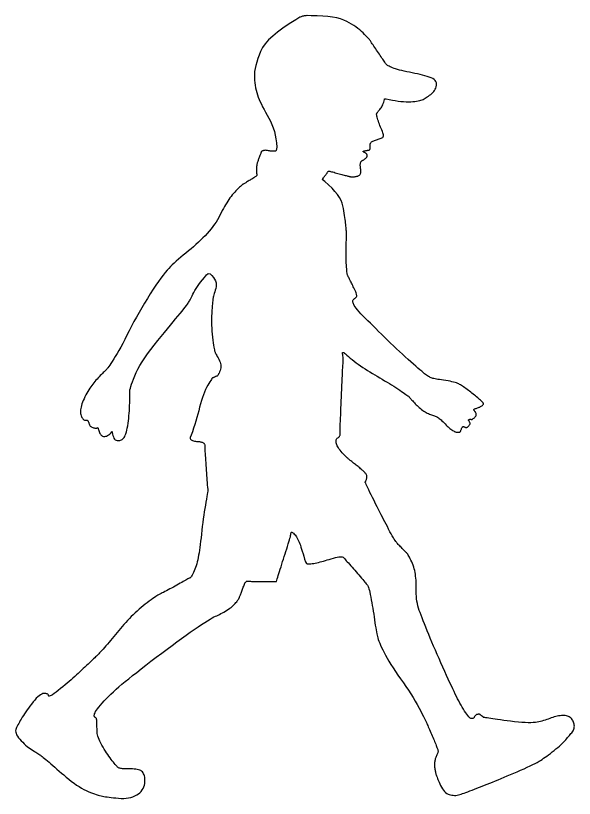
# Model space of a CAD drawing. Extents: x -1665 to 1502, y -682 to 637.
# Drawn here: x -889 to 40, y -682 to 619 of the extents above; entities that cross this region are included whole.
import ezdxf

# ---------------------------------------------------------------- set-up
doc = ezdxf.new("R2010")
doc.units = 0
doc.header["$LTSCALE"] = 20
doc.layers.add('_____1', color=7, linetype='CONTINUOUS')

msp = doc.modelspace()

# ---------------------------------------------------------------- linework, layer by layer
at = {"layer": '_____1', "color": 0, "linetype": 'CONTINUOUS', "flags": 128}
msp.add_lwpolyline([(-404.4, 618.9), (-405.1, 618.9), (-406.5, 618.8), (-407.8, 618.6), (-409.2, 618.4), (-410.5, 618.1), (-411.9, 617.8), (-413.2, 617.4), (-414.5, 616.9), (-415.8, 616.4), (-415.8, 616.4), (-416.4, 616.2), (-423, 612), (-434.4, 605.1), (-444.7, 598.3), (-453.7, 591.6), (-461.7, 585), (-468.4, 578.5), (-474, 572.1), (-478.5, 565.7), (-481.8, 559.5), (-484.3, 553.3), (-486.5, 547.4), (-488.3, 541.7), (-489.8, 536.3), (-490.9, 531), (-491.7, 525.9), (-492, 521), (-492.1, 516.4), (-491.8, 511.9), (-491.4, 507.5), (-490.9, 503.2), (-490.2, 499), (-489.3, 495), (-488.2, 491), (-487, 487.2), (-485.7, 483.4), (-484.1, 479.7), (-482.4, 475.7), (-480.5, 471.6), (-478.4, 467.3), (-476.1, 462.9), (-473.6, 458.3), (-471, 453.5), (-468.1, 448.6), (-465.3, 443.4), (-462.9, 438), (-460.7, 432.4), (-458.9, 426.5), (-457.4, 420.4), (-456.3, 414), (-455.4, 407.3), (-454.9, 400.5), (-454.9, 400.5), (-455.9, 394.6), (-456.4, 393.8), (-457.9, 393.6), (-459.4, 393.6), (-461, 393.5), (-462.5, 393.6), (-464, 393.7), (-465.6, 393.9), (-467.1, 394.1), (-468.6, 394.4), (-470.1, 394.7), (-471.5, 394.9), (-472.8, 395), (-474, 395.1), (-475.1, 395), (-476.1, 394.9), (-477, 394.7), (-477.7, 394.4), (-478.4, 394.1), (-479.1, 393.8), (-479.6, 393.5), (-480, 393.2), (-480.4, 392.9), (-480.6, 392.7), (-480.8, 392.4), (-480.9, 392.2), (-481, 391.9), (-481.1, 391.4), (-481.4, 390.7), (-481.6, 389.9), (-482, 388.9), (-482.4, 387.8), (-482.9, 386.4), (-483.5, 384.9), (-484.1, 383.4), (-484.7, 381.9), (-485.2, 380.5), (-485.7, 379.2), (-486.1, 377.9), (-486.5, 376.7), (-486.9, 375.6), (-487.3, 374.5), (-487.6, 373.4), (-487.9, 372.3), (-488.1, 371), (-488.3, 369.7), (-488.5, 368.2), (-488.6, 366.7), (-488.6, 365.1), (-488.7, 363.4), (-488.7, 361.7), (-488.6, 360.2), (-488.6, 358.8), (-488.5, 357.6), (-488.4, 356.6), (-488.2, 355.8), (-488.1, 355.1), (-487.9, 354.6), (-487.8, 354.2), (-487.9, 353.7), (-488.3, 353.1), (-488.8, 352.5), (-489.6, 351.8), (-490.6, 351), (-491.9, 350.2), (-493.3, 349.3), (-494.9, 348.3), (-496.4, 347.4), (-497.9, 346.5), (-499.4, 345.6), (-500.9, 344.7), (-502.3, 343.8), (-503.7, 343), (-505.1, 342.1), (-506.5, 341.3), (-507.6, 340.6), (-508.6, 340), (-509.5, 339.5), (-510.2, 339.1), (-510.8, 338.8), (-511.2, 338.6), (-511.5, 338.5), (-511.8, 338.3), (-512.3, 337.9), (-513.1, 337.2), (-514.2, 336.3), (-515.4, 335.1), (-517, 333.7), (-518.7, 332), (-520.7, 330), (-522.8, 327.8), (-524.9, 325.6), (-526.9, 323.3), (-528.9, 320.9), (-530.8, 318.4), (-532.7, 315.9), (-534.6, 313.2), (-536.4, 310.4), (-538.2, 307.6), (-540, 304.6), (-541.8, 301.5), (-543.7, 298.2), (-545.6, 294.8), (-547.5, 291.2), (-549.5, 287.5), (-551.5, 283.7), (-553.6, 279.8), (-555.9, 275.9), (-558.4, 272.1), (-561.1, 268.3), (-564, 264.5), (-567.2, 260.7), (-570.5, 256.9), (-574, 253.2), (-577.7, 249.5), (-581.5, 245.8), (-585.3, 242.2), (-589.3, 238.5), (-593.4, 234.9), (-597.5, 231.3), (-601.8, 227.8), (-606.1, 224.3), (-610.4, 220.8), (-614.5, 217.4), (-618.3, 214.1), (-622, 210.9), (-625.4, 207.8), (-628.6, 204.7), (-631.6, 201.8), (-634.4, 198.9), (-637.2, 195.8), (-640.4, 192.1), (-643.8, 187.7), (-647.5, 182.7), (-651.5, 177.1), (-655.8, 170.9), (-660.3, 164.1), (-665.2, 156.6), (-670.1, 148.9), (-674.9, 141.1), (-679.5, 133.4), (-684, 125.7), (-688.3, 118), (-692.5, 110.4), (-696.5, 102.8), (-700.4, 95.1), (-704.1, 87.8), (-707.6, 80.8), (-711, 74.3), (-714.3, 68.2), (-717.5, 62.6), (-720.5, 57.4), (-723.4, 52.6), (-726.1, 48.3), (-728.6, 44.4), (-730.9, 41), (-732.8, 38.1), (-734.4, 35.7), (-735.8, 33.7), (-736.9, 32.3), (-737.6, 31.3), (-738.1, 30.8), (-738.5, 30.4), (-739.1, 29.8), (-739.9, 29.1), (-740.9, 28.1), (-742, 27), (-743.4, 25.7), (-744.9, 24.2), (-746.6, 22.5), (-748.4, 20.7), (-750.2, 18.9), (-752, 17), (-753.8, 15), (-755.6, 13), (-757.3, 11), (-759.1, 8.9), (-760.8, 6.7), (-762.5, 4.5), (-764.2, 2.1), (-765.9, -0.4), (-767.5, -3), (-769.2, -5.7), (-770.8, -8.5), (-772.4, -11.5), (-774, -14.6), (-775.5, -17.7), (-776.8, -20.7), (-778, -23.6), (-778.9, -26.4), (-779.7, -29), (-780.4, -31.6), (-780.8, -34), (-781.1, -36.3), (-781.3, -38.5), (-781.3, -40.5), (-781.1, -42.4), (-780.8, -44.2), (-780.3, -45.9), (-779.8, -47.4), (-779, -48.8), (-778.1, -50), (-777.2, -51.1), (-776.5, -52), (-775.8, -52.8), (-775.3, -53.4), (-774.9, -53.8), (-774.6, -54), (-774.5, -54.1), (-774.4, -54), (-774.4, -53.9), (-774.4, -53.7), (-774.2, -53.6), (-774, -53.5), (-773.8, -53.4), (-773.5, -53.4), (-773.1, -53.3), (-772.6, -53.3), (-772.1, -53.3), (-771.7, -53.3), (-771.2, -53.4), (-770.9, -53.4), (-770.5, -53.5), (-770.2, -53.6), (-769.9, -53.7), (-769.6, -53.9), (-769.4, -54.1), (-769.1, -54.5), (-768.8, -55), (-768.4, -55.7), (-768.1, -56.5), (-767.7, -57.4), (-767.3, -58.5), (-766.9, -59.7), (-766.4, -61), (-765.7, -62.1), (-765, -63.1), (-764.2, -63.9), (-763.2, -64.6), (-762.2, -65.2), (-761, -65.7), (-759.7, -66), (-758.4, -66.3), (-757.3, -66.4), (-756.3, -66.5), (-755.4, -66.6), (-754.7, -66.5), (-754.1, -66.4), (-753.7, -66.2), (-753.4, -66), (-753.1, -65.8), (-752.8, -65.9), (-752.5, -66.3), (-752.1, -66.9), (-751.7, -67.8), (-751.3, -69), (-750.8, -70.4), (-750.3, -72.1), (-749.7, -73.8), (-749, -75.4), (-748.3, -76.7), (-747.5, -77.9), (-746.5, -78.8), (-745.5, -79.5), (-744.5, -80.1), (-743.3, -80.4), (-742.1, -80.5), (-740.7, -80.4), (-739.3, -80.2), (-737.9, -79.7), (-736.3, -78.9), (-734.7, -78), (-733, -76.9), (-731.3, -75.5), (-731.3, -75.5), (-728.4, -72.1), (-728.4, -73.4), (-728, -76.4), (-727.4, -79), (-726.7, -81.3), (-725.7, -83.2), (-724.7, -84.7), (-723.5, -85.9), (-722.1, -86.7), (-720.6, -87.1), (-719, -87.3), (-717.5, -87.3), (-716, -87.1), (-714.7, -86.7), (-713.3, -86.1), (-712.1, -85.4), (-710.9, -84.4), (-709.8, -83.3), (-708.7, -82), (-707.7, -80.3), (-706.8, -78.2), (-705.9, -75.8), (-705, -73), (-704.2, -69.9), (-703.5, -66.4), (-702.8, -62.6), (-702.2, -58.6), (-701.6, -54.5), (-701.1, -50.4), (-700.7, -46.2), (-700.3, -42), (-700, -37.7), (-699.8, -33.4), (-699.6, -29), (-699.5, -24.8), (-699.4, -20.9), (-699.3, -17.5), (-699.3, -14.5), (-699.3, -11.9), (-699.3, -9.7), (-699.3, -7.8), (-699.4, -6.4), (-699.3, -4.9), (-699, -2.9), (-698.3, -0.4), (-697.5, 2.7), (-696.3, 6.2), (-694.9, 10.3), (-693.2, 14.9), (-691.2, 20.1), (-688.9, 25.6), (-686, 31.4), (-682.7, 37.5), (-678.8, 43.7), (-674.5, 50.3), (-669.7, 57.1), (-664.4, 64.2), (-658.6, 71.5), (-652.6, 78.8), (-647, 85.7), (-641.7, 92.2), (-636.6, 98.4), (-631.8, 104.3), (-627.3, 109.8), (-623.1, 114.9), (-619.2, 119.7), (-615.6, 124.1), (-612.4, 128), (-609.6, 131.5), (-607.2, 134.6), (-605.2, 137.2), (-603.5, 139.4), (-602.3, 141.1), (-601.5, 142.4), (-600.8, 143.6), (-600, 145), (-599, 146.7), (-598, 148.6), (-596.9, 150.8), (-595.6, 153.2), (-594.3, 155.9), (-592.8, 158.8), (-591.1, 162), (-589.2, 165.2), (-587, 168.7), (-584.5, 172.3), (-581.7, 176), (-578.6, 179.9), (-575.3, 184), (-571.6, 188.2), (-571.6, 188.2), (-569.1, 190.4), (-565.8, 189.6), (-562.7, 186.8), (-560.2, 183.9), (-558.2, 180.9), (-556.8, 178), (-555.9, 174.9), (-555.5, 171.9), (-555.6, 168.8), (-556.3, 165.6), (-557.2, 162.6), (-558, 159.8), (-558.8, 157.2), (-559.4, 154.9), (-559.9, 152.9), (-560.4, 151.1), (-560.7, 149.6), (-561, 148.3), (-561.2, 146.9), (-561.4, 145.1), (-561.7, 142.8), (-561.9, 140), (-562.2, 136.8), (-562.5, 133.1), (-562.8, 128.9), (-563.1, 124.3), (-563.3, 119.4), (-563.5, 114.5), (-563.5, 109.5), (-563.4, 104.5), (-563.1, 99.5), (-562.8, 94.5), (-562.3, 89.4), (-561.7, 84.3), (-561, 79.5), (-560.4, 75.2), (-559.9, 71.4), (-559.4, 68.2), (-559, 65.5), (-558.6, 63.3), (-558.2, 61.7), (-557.9, 60.7), (-557.6, 59.8), (-557.1, 58.7), (-556.5, 57.4), (-555.7, 55.9), (-554.8, 54.2), (-553.8, 52.3), (-552.6, 50.2), (-551.3, 47.9), (-550.1, 45.5), (-549.1, 43.1), (-548.5, 40.7), (-548.1, 38.4), (-548, 36), (-548.1, 33.7), (-548.6, 31.3), (-549.3, 29), (-550.1, 26.8), (-550.9, 25), (-551.6, 23.4), (-552.2, 22), (-552.8, 21), (-553.3, 20.3), (-553.8, 19.9), (-554.1, 19.7), (-554.5, 19.7), (-554.9, 19.6), (-555.4, 19.5), (-556, 19.3), (-556.6, 19), (-557.2, 18.7), (-557.9, 18.4), (-558.7, 18), (-559.4, 17.6), (-560.1, 17.3), (-560.6, 17), (-561, 16.9), (-561.4, 16.8), (-561.6, 16.9), (-561.7, 17), (-561.7, 17.1), (-561.8, 17.2), (-562.1, 16.7), (-562.7, 15.8), (-563.6, 14.5), (-564.7, 12.7), (-566.1, 10.5), (-567.7, 7.8), (-569.5, 4.7), (-571.5, 1.2), (-573.4, -2.6), (-575.2, -6.7), (-576.9, -11.1), (-578.6, -15.8), (-580.2, -20.8), (-581.7, -26.1), (-583.2, -31.8), (-584.6, -37.6), (-586.1, -43.4), (-587.8, -49.2), (-589.5, -55), (-591.3, -60.8), (-593.2, -66.6), (-595.2, -72.5), (-597.2, -78.3), (-597.2, -78.3), (-599.2, -82.1), (-599.2, -83.7), (-598.3, -84.8), (-597.2, -85.8), (-596.1, -86.6), (-594.8, -87.3), (-593.4, -87.8), (-591.9, -88.2), (-590.3, -88.5), (-588.5, -88.6), (-586.8, -88.6), (-585.1, -88.7), (-583.6, -88.9), (-582.2, -89.1), (-581, -89.4), (-579.8, -89.7), (-578.8, -90.1), (-577.9, -90.5), (-577.1, -91), (-576.4, -91.5), (-575.9, -92.1), (-575.4, -92.7), (-575, -93.4), (-574.8, -94.2), (-574.7, -95), (-574.6, -95.8), (-574.6, -96.9), (-574.6, -98.4), (-574.5, -100.3), (-574.4, -102.6), (-574.3, -105.3), (-574.1, -108.5), (-573.8, -112), (-573.5, -116), (-573.2, -120.1), (-572.9, -124.3), (-572.6, -128.5), (-572.3, -132.6), (-572.1, -136.8), (-571.8, -141), (-571.6, -145.1), (-571.3, -149.3), (-571.1, -153.2), (-570.8, -156.7), (-570.6, -159.7), (-570.4, -162.2), (-570.2, -164.2), (-570, -165.8), (-569.8, -166.8), (-569.6, -167.4), (-569.4, -168.1), (-569.5, -169.4), (-569.7, -171.2), (-570, -173.7), (-570.4, -176.7), (-571.1, -180.4), (-571.8, -184.7), (-572.7, -189.5), (-573.7, -194.8), (-574.6, -200.2), (-575.5, -205.8), (-576.3, -211.5), (-577.2, -217.5), (-577.9, -223.6), (-578.7, -229.9), (-579.4, -236.3), (-580.1, -242.7), (-580.8, -248.8), (-581.5, -254.5), (-582.1, -259.8), (-582.8, -264.8), (-583.5, -269.5), (-584.2, -273.8), (-584.8, -277.8), (-585.5, -281.6), (-586.3, -285.2), (-587.1, -288.7), (-588, -292), (-589, -295.2), (-590, -298.3), (-591.1, -301.2), (-592.3, -304), (-593.4, -306.6), (-594.5, -308.9), (-595.6, -310.8), (-596.5, -312.5), (-597.4, -313.8), (-598.2, -314.8), (-599, -315.5), (-599.7, -315.9), (-600.5, -316.2), (-601.5, -316.7), (-602.8, -317.3), (-604.3, -318.1), (-606.1, -319.1), (-608.2, -320.2), (-610.5, -321.5), (-613, -323), (-615.7, -324.5), (-618.5, -326.1), (-621.2, -327.6), (-624.1, -329.2), (-626.9, -330.8), (-629.8, -332.3), (-632.7, -333.9), (-635.7, -335.5), (-638.5, -337), (-641.1, -338.3), (-643.4, -339.5), (-645.4, -340.5), (-647.1, -341.4), (-648.5, -342.1), (-649.6, -342.7), (-650.5, -343.1), (-651.4, -343.6), (-652.6, -344.3), (-654.2, -345.3), (-656.1, -346.6), (-658.4, -348.1), (-660.9, -349.9), (-663.9, -352), (-667.1, -354.3), (-670.5, -356.8), (-673.9, -359.4), (-677.3, -362.1), (-680.6, -364.8), (-683.9, -367.7), (-687.2, -370.6), (-690.4, -373.6), (-693.6, -376.6), (-696.8, -379.8), (-699.9, -383), (-703, -386.2), (-706, -389.4), (-709, -392.7), (-711.9, -396.1), (-714.7, -399.5), (-717.6, -402.9), (-720.3, -406.4), (-723.1, -409.7), (-725.8, -413), (-728.5, -416.2), (-731.2, -419.4), (-733.8, -422.5), (-736.4, -425.5), (-739, -428.5), (-741.5, -431.3), (-743.8, -433.9), (-745.9, -436.2), (-747.8, -438.3), (-749.6, -440.2), (-751.1, -441.8), (-752.5, -443.2), (-753.6, -444.3), (-754.8, -445.4), (-756.2, -446.8), (-757.7, -448.2), (-759.5, -449.9), (-761.5, -451.8), (-763.7, -453.9), (-766, -456.1), (-768.6, -458.6), (-771.3, -461.2), (-774, -463.7), (-776.8, -466.3), (-779.6, -468.9), (-782.4, -471.5), (-785.2, -474.1), (-788.1, -476.7), (-791, -479.4), (-794, -482), (-797.1, -484.8), (-800.3, -487.6), (-803.6, -490.4), (-807.1, -493.3), (-810.7, -496.3), (-814.4, -499.4), (-818.3, -502.5), (-822, -505.3), (-825.2, -507.7), (-827.9, -509.6), (-830.2, -510.9), (-832, -511.7), (-833.3, -512.1), (-834.1, -511.9), (-834.5, -511.2), (-834.8, -510.3), (-835.2, -509.5), (-835.8, -508.9), (-836.7, -508.4), (-837.8, -508), (-839, -507.7), (-840.5, -507.6), (-842.2, -507.5), (-844, -507.8), (-845.9, -508.5), (-848, -509.6), (-850.2, -511.2), (-852.5, -513.2), (-855, -515.6), (-857.5, -518.4), (-860.2, -521.7), (-862.9, -525.1), (-865.4, -528.5), (-867.8, -531.8), (-870.1, -535), (-872.3, -538.1), (-874.4, -541.2), (-876.3, -544.2), (-878.1, -547.1), (-879.8, -550), (-881.4, -552.6), (-882.8, -555.2), (-884.1, -557.6), (-885.4, -559.8), (-886.5, -561.9), (-887.5, -563.9), (-888.3, -565.7), (-889, -567.6), (-889.2, -569.5), (-889, -571.6), (-888.5, -573.7), (-887.5, -576), (-886.2, -578.4), (-884.4, -581), (-882.3, -583.6), (-879.9, -586.2), (-877.5, -588.7), (-875.1, -591.1), (-872.7, -593.3), (-870.2, -595.4), (-867.7, -597.3), (-865.2, -599.1), (-862.7, -600.8), (-860.2, -602.4), (-857.9, -603.8), (-855.8, -605.2), (-853.8, -606.4), (-852.1, -607.5), (-850.5, -608.6), (-849.1, -609.5), (-847.8, -610.3), (-846.5, -611.2), (-845, -612.3), (-843.2, -613.7), (-841.2, -615.4), (-839, -617.3), (-836.4, -619.4), (-833.7, -621.8), (-830.6, -624.5), (-827.4, -627.3), (-824, -630.2), (-820.5, -633.3), (-816.8, -636.4), (-813, -639.7), (-809, -643), (-804.9, -646.5), (-800.6, -650.1), (-796.2, -653.6), (-792, -656.8), (-787.8, -659.7), (-783.7, -662.4), (-779.7, -664.9), (-775.8, -667), (-772, -668.9), (-768.3, -670.6), (-764.7, -672), (-761.3, -673.3), (-758.1, -674.5), (-755.1, -675.5), (-752.2, -676.4), (-749.6, -677.1), (-747.1, -677.8), (-744.9, -678.3), (-742.5, -678.7), (-739.9, -679.1), (-737, -679.5), (-733.8, -679.9), (-730.3, -680.3), (-726.5, -680.7), (-722.4, -681.1), (-718, -681.5), (-713.6, -681.8), (-709.4, -681.8), (-705.3, -681.6), (-701.4, -681), (-697.8, -680.2), (-694.3, -679.1), (-691, -677.8), (-687.9, -676.2), (-685, -674.4), (-682.5, -672.4), (-680.4, -670.2), (-678.5, -667.9), (-677, -665.5), (-675.9, -662.9), (-675, -660.1), (-674.5, -657.2), (-674.3, -654.3), (-674.2, -651.6), (-674.3, -649.1), (-674.6, -646.8), (-675, -644.6), (-675.5, -642.7), (-676.3, -641), (-677.2, -639.4), (-678.3, -638), (-679.6, -636.8), (-681.2, -635.8), (-682.9, -634.9), (-684.9, -634.2), (-687.1, -633.7), (-689.5, -633.3), (-692.1, -633.1), (-694.7, -633), (-697.3, -632.8), (-699.7, -632.7), (-702, -632.7), (-704.1, -632.6), (-706.1, -632.6), (-708.1, -632.5), (-709.8, -632.5), (-711.5, -632.5), (-713.1, -632.3), (-714.5, -632.1), (-715.8, -631.8), (-716.9, -631.4), (-718, -631), (-718.9, -630.4), (-719.7, -629.8), (-720.5, -629), (-721.5, -628), (-722.6, -626.8), (-723.8, -625.3), (-725.2, -623.6), (-726.7, -621.7), (-728.4, -619.5), (-730.2, -617.1), (-732.1, -614.5), (-734, -611.9), (-735.9, -609.1), (-737.9, -606.2), (-739.8, -603.2), (-741.7, -600), (-743.7, -596.8), (-745.6, -593.4), (-747.5, -590.1), (-749.1, -587), (-750.5, -584), (-751.6, -581.2), (-752.5, -578.5), (-753.1, -576.1), (-753.5, -573.8), (-753.7, -571.7), (-753.7, -569.7), (-753.8, -567.7), (-753.8, -565.7), (-753.9, -563.6), (-754, -561.6), (-754, -559.6), (-754.1, -557.6), (-754.2, -555.5), (-754.3, -553.6), (-754.4, -552), (-754.7, -550.5), (-754.9, -549.4), (-755.3, -548.5), (-755.7, -547.8), (-756.2, -547.4), (-756.7, -547.2), (-757.3, -547.1), (-757.7, -546.9), (-758, -546.5), (-758.3, -546), (-758.4, -545.3), (-758.5, -544.5), (-758.4, -543.6), (-758.3, -542.5), (-757.9, -541.2), (-757.2, -539.6), (-756.1, -537.7), (-754.6, -535.4), (-752.8, -532.9), (-750.6, -530.1), (-748.1, -527), (-745.2, -523.6), (-741.9, -519.9), (-738.5, -516.2), (-734.7, -512.5), (-730.8, -508.6), (-726.5, -504.6), (-722.1, -500.6), (-717.4, -496.5), (-712.4, -492.2), (-707, -487.8), (-701.2, -483.1), (-694.8, -477.9), (-687.9, -472.5), (-680.5, -466.7), (-672.6, -460.6), (-664.1, -454.1), (-655.2, -447.3), (-646.1, -440.4), (-637.4, -433.9), (-629, -427.7), (-621, -421.8), (-613.2, -416.1), (-605.8, -410.8), (-598.8, -405.8), (-592, -401.1), (-585.7, -396.8), (-579.9, -392.9), (-574.7, -389.5), (-570.1, -386.6), (-565.9, -384.1), (-562.4, -382), (-559.3, -380.4), (-556.9, -379.3), (-554.6, -378.3), (-552.4, -377.3), (-550.1, -376.1), (-547.7, -374.9), (-545.3, -373.6), (-542.9, -372.2), (-540.4, -370.8), (-537.9, -369.2), (-535.4, -367.6), (-533.1, -366), (-531, -364.4), (-529, -362.8), (-527.2, -361.2), (-525.5, -359.6), (-524, -358.1), (-522.7, -356.5), (-521.5, -355), (-520.5, -353.6), (-519.6, -352.4), (-518.9, -351.3), (-518.2, -350.4), (-517.8, -349.6), (-517.4, -349), (-517.2, -348.5), (-517.1, -348.1), (-516.9, -347.4), (-516.6, -346.7), (-516.3, -345.8), (-515.9, -344.7), (-515.4, -343.5), (-514.9, -342.1), (-514.3, -340.7), (-513.7, -339.1), (-513.1, -337.5), (-512.5, -335.8), (-511.8, -334.2), (-511.2, -332.5), (-510.6, -330.8), (-509.9, -329.1), (-509.3, -327.4), (-508.6, -325.8), (-508, -324.4), (-507.3, -323.2), (-506.6, -322.3), (-505.9, -321.6), (-505.2, -321.1), (-504.5, -320.8), (-503.7, -320.8), (-502.9, -320.9), (-501.8, -321), (-500.4, -321.1), (-498.8, -321.1), (-497, -321.2), (-495, -321.2), (-492.7, -321.2), (-490.2, -321.2), (-487.5, -321.2), (-484.9, -321.2), (-482.3, -321.2), (-479.7, -321.2), (-477.1, -321.2), (-474.6, -321.2), (-472.1, -321.2), (-469.5, -321.2), (-467.1, -321.2), (-464.9, -321.2), (-462.8, -321.2), (-460.9, -321.2), (-459.2, -321.2), (-457.7, -321.2), (-456.4, -321.2), (-455.2, -321.2), (-455.2, -321.2), (-454.7, -319.3), (-454, -317), (-453.2, -314.5), (-452.3, -311.6), (-451.3, -308.4), (-450.2, -304.9), (-449.1, -301.1), (-447.8, -296.9), (-446.5, -292.6), (-445.1, -288.3), (-443.8, -284.1), (-442.5, -279.8), (-441.1, -275.6), (-439.8, -271.4), (-438.4, -267.3), (-437.1, -263.1), (-435.8, -259.1), (-434.7, -255.6), (-433.7, -252.3), (-432.9, -249.5), (-432.3, -247), (-431.8, -244.9), (-431.5, -243.1), (-431.4, -241.7), (-431.2, -240.6), (-430.9, -239.9), (-430.4, -239.5), (-429.8, -239.5), (-429, -239.8), (-428.1, -240.4), (-426.9, -241.3), (-425.7, -242.6), (-424.3, -244.1), (-423.1, -245.8), (-421.9, -247.5), (-420.7, -249.5), (-419.6, -251.5), (-418.5, -253.7), (-417.5, -256.1), (-416.6, -258.6), (-415.6, -261.3), (-414.6, -264.3), (-413.5, -267.7), (-412.4, -271.3), (-411.1, -275.3), (-409.8, -279.5), (-408.5, -284.1), (-407, -289), (-407, -289), (-405.7, -291.7), (-404.1, -292.3), (-402.2, -292.3), (-400.2, -292.2), (-398.1, -292), (-395.9, -291.7), (-393.5, -291.3), (-391, -290.9), (-388.4, -290.3), (-385.7, -289.7), (-382.9, -289), (-380, -288.3), (-377, -287.5), (-374, -286.6), (-370.8, -285.7), (-367.5, -284.7), (-364.2, -283.7), (-360.8, -282.6), (-357.4, -281.7), (-354.5, -280.9), (-351.8, -280.5), (-349.5, -280.2), (-347.6, -280.2), (-346, -280.5), (-344.7, -281), (-343.8, -281.8), (-342.9, -282.7), (-341.8, -283.9), (-340.6, -285.3), (-339.2, -286.9), (-337.6, -288.7), (-335.8, -290.7), (-333.8, -292.9), (-331.6, -295.2), (-329.3, -297.7), (-327.1, -300.2), (-324.8, -302.8), (-322.6, -305.3), (-320.5, -307.9), (-318.3, -310.5), (-316.2, -313.1), (-314, -315.7), (-312, -318.2), (-310.2, -320.4), (-308.6, -322.3), (-307.3, -323.9), (-306.1, -325.3), (-305.1, -326.4), (-304.4, -327.2), (-303.8, -327.7), (-303.3, -328.4), (-302.8, -329.6), (-302.2, -331.3), (-301.6, -333.5), (-300.9, -336.2), (-300.2, -339.4), (-299.4, -343.2), (-298.5, -347.5), (-297.7, -352.1), (-296.9, -356.7), (-296.1, -361.3), (-295.3, -366), (-294.5, -370.8), (-293.7, -375.5), (-293, -380.4), (-292.3, -385.2), (-291.6, -389.9), (-291, -394.3), (-290.3, -398.3), (-289.7, -401.9), (-289.1, -405.2), (-288.5, -408.2), (-288, -410.8), (-287.5, -413), (-286.9, -415.3), (-286, -417.8), (-285, -420.6), (-283.7, -423.8), (-282.2, -427.2), (-280.5, -431), (-278.6, -435), (-276.4, -439.4), (-274.1, -444), (-271.4, -448.9), (-268.4, -454), (-265.1, -459.4), (-261.5, -465), (-257.6, -470.8), (-253.4, -477), (-248.9, -483.3), (-244.3, -489.7), (-240, -496.1), (-235.8, -502.3), (-231.9, -508.4), (-228.2, -514.4), (-224.7, -520.3), (-221.4, -526.1), (-218.3, -531.8), (-215.5, -537.1), (-213, -541.7), (-210.9, -545.7), (-209.2, -549), (-207.8, -551.6), (-206.8, -553.6), (-206.2, -554.9), (-205.9, -555.6), (-205.8, -556.1), (-205.5, -556.8), (-205, -557.9), (-204.5, -559.2), (-203.8, -560.8), (-202.9, -562.8), (-201.9, -565), (-200.8, -567.5), (-199.7, -570.1), (-198.5, -572.8), (-197.4, -575.3), (-196.3, -577.8), (-195.3, -580.3), (-194.2, -582.8), (-193.2, -585.2), (-192.3, -587.5), (-191.3, -589.8), (-190.5, -591.9), (-189.7, -593.8), (-189.1, -595.5), (-188.5, -597.1), (-187.9, -598.5), (-187.5, -599.7), (-187.1, -600.8), (-186.9, -601.8), (-186.7, -602.8), (-186.7, -603.9), (-186.8, -605), (-187.1, -606.1), (-187.5, -607.3), (-187.9, -608.5), (-188.6, -609.7), (-189.2, -611), (-189.8, -612.3), (-190.3, -613.7), (-190.8, -615), (-191.2, -616.4), (-191.6, -617.8), (-191.9, -619.3), (-192.2, -620.8), (-192.4, -622.3), (-192.5, -623.8), (-192.6, -625.3), (-192.6, -626.9), (-192.5, -628.4), (-192.4, -630), (-192.2, -631.6), (-192, -633.2), (-191.7, -634.8), (-191.4, -636.3), (-191.1, -637.8), (-190.8, -639.2), (-190.4, -640.5), (-190.1, -641.8), (-189.7, -643), (-189.3, -644.2), (-188.9, -645.4), (-188.3, -646.9), (-187.6, -648.6), (-186.8, -650.6), (-185.8, -652.7), (-184.8, -655.1), (-183.6, -657.8), (-182.3, -660.7), (-180.9, -663.5), (-179.4, -666.1), (-177.7, -668.4), (-176, -670.4), (-174.1, -672.1), (-172.2, -673.5), (-170.1, -674.6), (-167.9, -675.5), (-165.7, -676.1), (-163.5, -676.6), (-161.3, -676.8), (-159.1, -676.9), (-157, -676.9), (-154.8, -676.6), (-152.7, -676.2), (-150.6, -675.6), (-148.4, -674.9), (-145.9, -674), (-143.2, -673.1), (-140.3, -672), (-137.1, -670.8), (-133.6, -669.6), (-129.9, -668.2), (-126, -666.6), (-121.9, -665.1), (-117.7, -663.4), (-113.5, -661.8), (-109.2, -660.1), (-104.8, -658.3), (-100.4, -656.5), (-95.9, -654.7), (-91.3, -652.8), (-86.6, -650.8), (-81.8, -648.8), (-76.8, -646.7), (-71.6, -644.5), (-66.3, -642.3), (-60.8, -639.9), (-55.1, -637.5), (-49.3, -635), (-43.6, -632.5), (-38.4, -630.2), (-33.6, -628), (-29.2, -625.8), (-25.3, -623.9), (-21.8, -622), (-18.7, -620.3), (-16.1, -618.7), (-13.7, -617.1), (-11.1, -615.3), (-8.5, -613.5), (-5.7, -611.5), (-2.9, -609.4), (0.1, -607.1), (3.2, -604.8), (6.3, -602.3), (9.5, -599.8), (12.4, -597.4), (15.1, -595), (17.6, -592.7), (20, -590.6), (22.1, -588.4), (24, -586.4), (25.7, -584.5), (27.3, -582.6), (28.9, -580.8), (30.3, -579), (31.8, -577.4), (33.1, -575.8), (34.4, -574.2), (35.6, -572.7), (36.8, -571.3), (37.8, -569.9), (38.7, -568.5), (39.3, -567), (39.7, -565.4), (40, -563.7), (40.1, -562), (39.9, -560.3), (39.6, -558.5), (39.1, -556.7), (38.5, -555), (37.8, -553.4), (37.1, -552), (36.2, -550.6), (35.2, -549.4), (34.1, -548.2), (32.9, -547.2), (31.6, -546.3), (30.1, -545.6), (28.6, -545), (26.8, -544.5), (25, -544.2), (23, -544.1), (20.9, -544.1), (18.6, -544.2), (16.2, -544.5), (13.9, -544.8), (11.5, -545.3), (9.1, -545.8), (6.6, -546.5), (4.2, -547.2), (1.7, -548.1), (-0.8, -549), (-3.4, -550), (-5.9, -550.9), (-8.5, -551.7), (-11.1, -552.5), (-13.8, -553.3), (-16.4, -554), (-19.1, -554.6), (-21.8, -555.2), (-24.8, -555.6), (-28.2, -556), (-32.2, -556.1), (-36.7, -556.1), (-41.6, -555.9), (-47.1, -555.6), (-53, -555.1), (-59.4, -554.4), (-65.9, -553.7), (-71.9, -552.9), (-77.5, -552.3), (-82.7, -551.6), (-87.5, -551), (-91.8, -550.4), (-95.7, -549.8), (-99.1, -549.3), (-102.2, -548.8), (-104.8, -548.3), (-106.9, -548), (-108.7, -547.7), (-110, -547.4), (-110.9, -547.2), (-111.3, -547.1), (-111.4, -547.1), (-111.2, -547), (-111.2, -546.9), (-111.3, -546.8), (-111.5, -546.6), (-111.8, -546.3), (-112.2, -546), (-112.7, -545.7), (-113.3, -545.3), (-113.9, -544.9), (-114.5, -544.5), (-115, -544.1), (-115.4, -543.8), (-115.8, -543.5), (-116.1, -543.2), (-116.3, -543), (-116.4, -542.8), (-116.6, -542.6), (-116.8, -542.4), (-117.2, -542.3), (-117.7, -542.2), (-118.3, -542.2), (-119, -542.2), (-119.8, -542.2), (-120.7, -542.3), (-121.6, -542.5), (-122.5, -542.7), (-123.3, -543), (-124, -543.5), (-124.6, -544), (-125.1, -544.6), (-125.6, -545.3), (-126, -546), (-126.4, -546.8), (-126.8, -547.5), (-127.4, -548.1), (-127.9, -548.5), (-128.6, -548.9), (-129.3, -549.1), (-130.1, -549.3), (-131, -549.3), (-131.9, -549.1), (-133, -548.5), (-134.3, -547.5), (-135.6, -546.2), (-137.1, -544.4), (-138.8, -542.2), (-140.6, -539.6), (-142.5, -536.7), (-144.5, -533.5), (-146.4, -530.2), (-148.4, -526.8), (-150.3, -523.4), (-152.3, -519.8), (-154.2, -516.2), (-156.1, -512.4), (-158, -508.6), (-159.9, -504.5), (-162.1, -500), (-164.4, -495.1), (-166.9, -489.7), (-169.6, -483.9), (-172.4, -477.7), (-175.4, -471), (-178.6, -464), (-181.9, -456.7), (-185, -449.6), (-188.1, -442.6), (-191.1, -435.7), (-194, -429), (-196.8, -422.4), (-199.5, -415.9), (-202.1, -409.5), (-204.6, -403.3), (-207, -397.5), (-209.2, -392), (-211.2, -386.8), (-213.1, -382), (-214.8, -377.4), (-216.4, -373.2), (-217.8, -369.4), (-219.1, -365.6), (-220.1, -361.8), (-221, -358), (-221.7, -354.1), (-222.3, -350.2), (-222.7, -346.2), (-222.8, -342.2), (-222.9, -338.1), (-222.8, -334.1), (-222.8, -330.1), (-222.9, -326.4), (-223.1, -322.7), (-223.3, -319.2), (-223.6, -315.8), (-223.9, -312.5), (-224.4, -309.4), (-224.9, -306.3), (-225.5, -303.3), (-226.2, -300.3), (-227.1, -297.4), (-228.1, -294.5), (-229.2, -291.7), (-230.4, -288.9), (-231.8, -286.1), (-233.1, -283.6), (-234.3, -281.3), (-235.4, -279.3), (-236.3, -277.7), (-237.1, -276.3), (-237.8, -275.2), (-238.3, -274.5), (-238.7, -274.1), (-239.1, -273.7), (-239.6, -273.2), (-240.3, -272.5), (-241.2, -271.7), (-242.2, -270.7), (-243.4, -269.5), (-244.7, -268.2), (-246.1, -266.7), (-247.7, -265.2), (-249.1, -263.7), (-250.4, -262.3), (-251.7, -261), (-252.9, -259.7), (-254, -258.5), (-255, -257.3), (-256, -256.3), (-257, -255), (-258.1, -253.3), (-259.5, -251.3), (-261, -248.8), (-262.7, -245.8), (-264.5, -242.5), (-266.6, -238.8), (-268.8, -234.6), (-271, -230.3), (-273.2, -226.1), (-275.3, -222.1), (-277.3, -218.2), (-279.2, -214.5), (-281.1, -210.9), (-282.9, -207.4), (-284.6, -204), (-286.3, -200.7), (-288.1, -197.2), (-289.9, -193.6), (-291.8, -189.8), (-293.7, -185.9), (-295.7, -181.8), (-297.8, -177.6), (-299.9, -173.3), (-301.9, -169.2), (-303.6, -165.6), (-305, -162.6), (-306.2, -160.1), (-307, -158.2), (-307.6, -156.9), (-307.8, -156.1), (-307.8, -155.8), (-307.6, -155.8), (-307.4, -155.6), (-307.1, -155.2), (-306.9, -154.7), (-306.5, -154), (-306.2, -153.2), (-305.8, -152.2), (-305.4, -151), (-305.1, -149.8), (-304.9, -148.6), (-304.9, -147.4), (-305, -146.3), (-305.2, -145.2), (-305.6, -144.2), (-306.1, -143.2), (-306.8, -142.2), (-307.6, -141.3), (-308.5, -140.3), (-309.5, -139.3), (-310.5, -138.3), (-311.6, -137.2), (-312.8, -136.2), (-314.1, -135.1), (-315.5, -134), (-316.9, -132.8), (-318.3, -131.7), (-319.7, -130.6), (-321.2, -129.4), (-322.7, -128.2), (-324.2, -127), (-325.7, -125.8), (-327.3, -124.6), (-328.8, -123.4), (-330.2, -122.3), (-331.5, -121.2), (-332.8, -120.2), (-334, -119.2), (-335, -118.3), (-336, -117.5), (-336.9, -116.7), (-337.9, -115.9), (-338.9, -114.9), (-340.1, -113.7), (-341.3, -112.4), (-342.7, -110.9), (-344.3, -109.2), (-345.9, -107.4), (-347.7, -105.4), (-349.4, -103.4), (-350.9, -101.4), (-352.3, -99.5), (-353.4, -97.7), (-354.4, -95.9), (-355.1, -94.2), (-355.7, -92.6), (-356.1, -91), (-356.3, -89.6), (-356.3, -88.2), (-356.2, -87), (-356, -85.9), (-355.5, -84.9), (-354.9, -84.1), (-354.2, -83.3), (-353.2, -82.7), (-352.3, -82.1), (-351.5, -81.4), (-350.8, -80.7), (-350.3, -79.9), (-349.9, -79), (-349.7, -78.1), (-349.6, -77), (-349.6, -76), (-349.6, -74.6), (-349.7, -72.7), (-349.7, -70.2), (-349.6, -67.3), (-349.5, -63.8), (-349.3, -59.7), (-349.1, -55.1), (-348.9, -50), (-348.6, -44.6), (-348.4, -39), (-348.1, -33.2), (-347.8, -27.3), (-347.6, -21.3), (-347.3, -15.1), (-347, -8.7), (-346.8, -2.2), (-346.5, 4.2), (-346.3, 10.2), (-346, 15.7), (-345.8, 20.9), (-345.5, 25.6), (-345.3, 30), (-345.1, 33.9), (-344.9, 37.4), (-344.7, 40.6), (-344.6, 43.6), (-344.5, 46.4), (-344.6, 48.9), (-344.7, 51.3), (-344.8, 53.4), (-345.1, 55.3), (-345.4, 56.9), (-345.5, 58.2), (-345.3, 59), (-344.6, 59.2), (-343.6, 59), (-342.2, 58.1), (-340.3, 56.8), (-338.1, 54.9), (-335.5, 52.5), (-332.6, 49.9), (-329.5, 47.3), (-326.3, 44.7), (-323, 42.1), (-319.5, 39.5), (-315.8, 36.9), (-312, 34.4), (-308.1, 31.9), (-304, 29.4), (-300, 26.9), (-295.9, 24.4), (-291.9, 22), (-287.8, 19.5), (-283.7, 17.1), (-279.6, 14.6), (-275.5, 12.2), (-271.5, 9.8), (-267.6, 7.5), (-263.9, 5.2), (-260.3, 3), (-256.9, 0.8), (-253.5, -1.4), (-250.4, -3.5), (-247.4, -5.5), (-244.6, -7.4), (-242.2, -9.1), (-240.1, -10.6), (-238.3, -11.8), (-236.9, -12.9), (-235.8, -13.7), (-235.1, -14.3), (-234.7, -14.7), (-234.5, -15), (-234, -15.5), (-233.5, -16.1), (-232.8, -16.9), (-232, -17.8), (-231.1, -18.9), (-230, -20.1), (-228.8, -21.5), (-227.4, -23), (-226, -24.5), (-224.6, -26), (-223, -27.6), (-221.3, -29.1), (-219.6, -30.7), (-217.8, -32.4), (-215.9, -34), (-214, -35.6), (-212, -37.1), (-210.1, -38.5), (-208.3, -39.7), (-206.4, -40.7), (-204.5, -41.7), (-202.7, -42.5), (-200.9, -43.2), (-199.1, -43.8), (-197.4, -44.4), (-195.8, -45), (-194.2, -45.6), (-192.8, -46.2), (-191.3, -46.8), (-190, -47.3), (-188.7, -47.9), (-187.5, -48.6), (-186.1, -49.5), (-184.7, -50.5), (-183.2, -51.6), (-181.7, -52.9), (-180.1, -54.4), (-178.4, -56.1), (-176.6, -57.9), (-174.9, -59.7), (-173.2, -61.5), (-171.5, -63.1), (-169.9, -64.6), (-168.3, -66), (-166.8, -67.2), (-165.3, -68.4), (-163.9, -69.5), (-162.5, -70.4), (-161.2, -71.2), (-160, -71.9), (-158.7, -72.5), (-157.6, -72.9), (-156.4, -73.3), (-155.4, -73.5), (-154.3, -73.5), (-153.4, -73.5), (-152.6, -73.5), (-151.8, -73.4), (-151.2, -73.3), (-150.6, -73.2), (-150.2, -73), (-149.9, -72.8), (-149.7, -72.5), (-149.5, -72.2), (-149.3, -71.8), (-149, -71.3), (-148.8, -70.6), (-148.5, -69.9), (-148.2, -69.1), (-147.8, -68.1), (-147.5, -67.1), (-147.1, -66.1), (-146.7, -65.3), (-146.2, -64.7), (-145.7, -64.3), (-145.2, -64), (-144.7, -63.9), (-144.1, -64), (-143.5, -64.3), (-142.9, -64.7), (-142.3, -65), (-141.7, -65.2), (-141.1, -65.4), (-140.6, -65.5), (-140, -65.5), (-139.5, -65.5), (-139, -65.5), (-138.5, -65.3), (-138, -65.1), (-137.5, -64.8), (-137, -64.4), (-136.4, -63.9), (-135.8, -63.3), (-135.3, -62.7), (-134.7, -61.9), (-134.1, -61.1), (-133.8, -60.4), (-133.5, -59.6), (-133.4, -58.9), (-133.5, -58.1), (-133.7, -57.4), (-134.1, -56.6), (-134.6, -55.9), (-135.1, -55.2), (-135.5, -54.6), (-135.8, -54), (-135.9, -53.6), (-135.9, -53.2), (-135.8, -52.8), (-135.6, -52.6), (-135.3, -52.4), (-134.9, -52.2), (-134.5, -52.1), (-134.1, -52), (-133.7, -51.9), (-133.3, -51.9), (-132.9, -51.9), (-132.5, -51.9), (-132.1, -51.9), (-131.7, -52), (-131.4, -52), (-131.2, -52.1), (-131, -52.1), (-130.8, -52.2), (-130.7, -52.3), (-130.7, -52.4), (-130.7, -52.4), (-130.6, -52.5), (-130.5, -52.4), (-130.2, -52.3), (-129.9, -52), (-129.3, -51.7), (-128.7, -51.2), (-128, -50.7), (-127.1, -50), (-126.3, -49.3), (-125.5, -48.6), (-124.8, -47.9), (-124.3, -47.2), (-123.8, -46.5), (-123.5, -45.8), (-123.2, -45), (-123.1, -44.3), (-123.1, -43.6), (-123.2, -42.8), (-123.4, -42.1), (-123.6, -41.3), (-124.1, -40.5), (-124.6, -39.7), (-125.2, -38.9), (-125.9, -38.1), (-126.5, -37.4), (-126.9, -36.7), (-127, -36), (-126.9, -35.4), (-126.4, -34.9), (-125.7, -34.4), (-124.7, -34), (-123.5, -33.7), (-122.2, -33.3), (-120.8, -33), (-119.6, -32.5), (-118.3, -32), (-117.1, -31.5), (-116, -30.9), (-114.9, -30.2), (-113.8, -29.5), (-112.9, -28.8), (-112.2, -28), (-111.6, -27.3), (-111.3, -26.6), (-111.3, -25.9), (-111.4, -25.2), (-111.7, -24.5), (-112.3, -23.8), (-113, -23.1), (-113.9, -22.2), (-115, -21.3), (-116.2, -20.2), (-117.5, -19), (-119, -17.7), (-120.7, -16.3), (-122.5, -14.7), (-124.4, -13.1), (-126.3, -11.6), (-128.3, -10), (-130.2, -8.4), (-132.2, -6.9), (-134.2, -5.3), (-136.2, -3.8), (-138.2, -2.3), (-140.3, -0.8), (-142.2, 0.6), (-144.1, 1.9), (-145.9, 3.1), (-147.6, 4.2), (-149.2, 5.2), (-150.8, 6.1), (-152.3, 7), (-154, 7.8), (-155.9, 8.5), (-158.1, 9.2), (-160.7, 9.9), (-163.5, 10.6), (-166.7, 11.2), (-170.1, 11.9), (-173.8, 12.4), (-177.6, 13), (-181, 13.5), (-184.1, 14), (-187, 14.5), (-189.5, 14.9), (-191.7, 15.4), (-193.6, 15.8), (-195.1, 16.1), (-196.6, 16.6), (-198, 17.1), (-199.5, 17.7), (-201, 18.5), (-202.6, 19.3), (-204.1, 20.3), (-205.7, 21.3), (-207.3, 22.5), (-209.1, 23.9), (-211.3, 25.7), (-213.8, 27.8), (-216.7, 30.3), (-220, 33.1), (-223.6, 36.2), (-227.6, 39.7), (-231.9, 43.6), (-236.5, 47.7), (-241.1, 51.9), (-245.8, 56.2), (-250.6, 60.7), (-255.5, 65.2), (-260.5, 69.9), (-265.5, 74.7), (-270.6, 79.7), (-275.7, 84.6), (-280.7, 89.4), (-285.5, 94.1), (-290.2, 98.7), (-294.7, 103.2), (-299.2, 107.6), (-303.4, 111.9), (-307.6, 116), (-311.5, 120), (-314.9, 123.6), (-318, 126.9), (-320.6, 129.9), (-322.8, 132.6), (-324.5, 134.9), (-325.9, 137), (-326.8, 138.7), (-327.5, 140.2), (-327.9, 141.6), (-328.2, 142.8), (-328.4, 143.9), (-328.4, 144.9), (-328.2, 145.7), (-327.8, 146.5), (-327.3, 147.1), (-326.7, 147.6), (-326.2, 148.1), (-325.6, 148.6), (-325, 149.1), (-324.4, 149.6), (-323.9, 150.1), (-323.3, 150.6), (-322.7, 151.1), (-322.3, 151.7), (-322, 152.6), (-321.9, 153.6), (-322.1, 154.8), (-322.4, 156.3), (-322.9, 158), (-323.6, 159.9), (-324.6, 162), (-325.6, 164.2), (-326.6, 166.3), (-327.6, 168.4), (-328.5, 170.4), (-329.5, 172.4), (-330.5, 174.3), (-331.4, 176.1), (-332.3, 177.9), (-333.2, 179.6), (-334, 181.2), (-334.7, 182.6), (-335.3, 183.8), (-335.9, 184.9), (-336.4, 185.9), (-336.8, 186.7), (-337.1, 187.4), (-337.4, 188.2), (-337.6, 189.4), (-337.9, 190.9), (-338.1, 192.9), (-338.4, 195.2), (-338.6, 197.9), (-338.8, 200.9), (-339, 204.4), (-339.2, 208), (-339.4, 211.7), (-339.5, 215.5), (-339.5, 219.3), (-339.6, 223.1), (-339.5, 227), (-339.5, 231), (-339.4, 235), (-339.3, 238.9), (-339.2, 242.4), (-339.1, 245.7), (-339, 248.6), (-339, 251.3), (-339, 253.6), (-339, 255.6), (-339, 257.3), (-339.1, 258.9), (-339.1, 260.7), (-339.3, 262.6), (-339.4, 264.7), (-339.6, 266.9), (-339.8, 269.2), (-340.1, 271.7), (-340.3, 274.4), (-340.7, 277.2), (-341.1, 280.3), (-341.5, 283.5), (-342, 287), (-342.6, 290.6), (-343.3, 294.5), (-344, 298.5), (-344.8, 302.8), (-346, 307.3), (-347.9, 311.9), (-350.6, 316.7), (-354, 321.7), (-358.1, 326.8), (-363, 332.1), (-368.6, 337.6), (-374.9, 343.2), (-374.9, 343.2), (-379.6, 346.4), (-379.2, 346.6), (-378.3, 347.9), (-377.3, 349.1), (-376.4, 350.3), (-375.6, 351.5), (-374.8, 352.5), (-374, 353.6), (-373.3, 354.6), (-372.5, 355.5), (-371.9, 356.4), (-371.3, 357.2), (-370.8, 357.9), (-370.3, 358.6), (-370, 359.1), (-369.7, 359.6), (-369.4, 359.9), (-369.3, 360.2), (-369, 360.4), (-368.5, 360.5), (-367.7, 360.4), (-366.7, 360.3), (-365.3, 360), (-363.7, 359.6), (-361.9, 359.1), (-359.7, 358.5), (-357.5, 357.8), (-355.3, 357.2), (-353.1, 356.6), (-351, 356), (-348.9, 355.4), (-346.9, 354.9), (-344.9, 354.4), (-342.9, 353.9), (-341.1, 353.4), (-339.4, 353), (-337.9, 352.6), (-336.5, 352.3), (-335.3, 352), (-334.3, 351.7), (-333.4, 351.5), (-332.7, 351.3), (-332.1, 351.2), (-331.3, 351.1), (-330.4, 351.1), (-329.4, 351), (-328.3, 351.1), (-327, 351.1), (-325.7, 351.2), (-324.3, 351.4), (-322.8, 351.6), (-321.5, 351.9), (-320.3, 352.2), (-319.3, 352.6), (-318.3, 353.2), (-317.5, 353.7), (-316.8, 354.4), (-316.3, 355.2), (-315.8, 356), (-315.4, 356.8), (-315.2, 357.8), (-315, 358.8), (-314.9, 359.8), (-314.9, 360.9), (-315.1, 362.1), (-315.3, 363.4), (-315.5, 364.6), (-315.7, 365.9), (-315.8, 367.1), (-315.9, 368.2), (-316, 369.4), (-316, 370.5), (-316, 371.5), (-315.9, 372.6), (-315.7, 373.6), (-315.5, 374.5), (-315.2, 375.3), (-314.9, 376), (-314.5, 376.6), (-314, 377.1), (-313.5, 377.6), (-312.9, 377.9), (-312.3, 378.2), (-311.6, 378.6), (-311, 378.9), (-310.3, 379.4), (-309.6, 379.8), (-308.9, 380.3), (-308.2, 380.9), (-307.4, 381.4), (-306.7, 382), (-306.1, 382.6), (-305.6, 383.2), (-305.2, 383.8), (-304.9, 384.4), (-304.7, 384.9), (-304.5, 385.5), (-304.5, 386.1), (-304.5, 386.6), (-304.6, 387.1), (-304.7, 387.6), (-304.8, 388), (-305, 388.4), (-305.2, 388.7), (-305.5, 389), (-305.8, 389.3), (-306.1, 389.6), (-306.5, 389.8), (-307, 390.1), (-307.5, 390.5), (-308.1, 390.8), (-308.7, 391.2), (-309.3, 391.5), (-310, 392), (-310.7, 392.4), (-311.1, 392.7), (-311.2, 393.1), (-311.2, 393.4), (-310.9, 393.7), (-310.4, 393.9), (-309.6, 394.2), (-308.6, 394.4), (-307.6, 394.5), (-306.6, 394.7), (-305.7, 394.8), (-304.8, 395), (-304, 395.1), (-303.3, 395.1), (-302.6, 395.2), (-302, 395.2), (-301.5, 395.3), (-301.1, 395.5), (-300.6, 395.9), (-300.3, 396.3), (-300, 396.8), (-299.8, 397.5), (-299.6, 398.2), (-299.5, 399.1), (-299.4, 400), (-299.4, 400.9), (-299.3, 401.7), (-299.3, 402.5), (-299.3, 403.4), (-299.3, 404.1), (-299.3, 404.9), (-299.3, 405.6), (-299.2, 406.3), (-299, 407), (-298.5, 407.7), (-297.9, 408.4), (-297.1, 409), (-296.1, 409.7), (-294.9, 410.3), (-293.6, 411), (-292.1, 411.6), (-290.7, 412.2), (-289.2, 412.7), (-287.6, 413.3), (-286.1, 413.8), (-284.5, 414.3), (-282.9, 414.8), (-281.3, 415.3), (-279.9, 415.8), (-278.7, 416.6), (-278, 417.7), (-277.5, 419), (-277.5, 420.6), (-277.7, 422.3), (-278.3, 424.4), (-279.2, 426.6), (-280.3, 429), (-281.4, 431.4), (-282.4, 433.8), (-283.3, 436.2), (-284.2, 438.6), (-285.1, 440.9), (-285.9, 443.3), (-286.7, 445.7), (-287.4, 447.9), (-288, 450), (-288.4, 451.7), (-288.7, 453.3), (-288.8, 454.6), (-288.8, 455.6), (-288.7, 456.5), (-288.4, 457.1), (-288, 457.6), (-287.5, 458.2), (-286.9, 459), (-286.2, 459.8), (-285.5, 460.8), (-284.6, 461.9), (-283.6, 463), (-282.5, 464.3), (-281.4, 465.8), (-280.4, 467.3), (-279.4, 469), (-278.5, 470.9), (-277.7, 472.9), (-276.9, 475), (-276.2, 477.3), (-275.6, 479.7), (-275.6, 479.7), (-275.8, 480.9), (-272.8, 480.4), (-267.7, 479.3), (-262.6, 478.3), (-257.8, 477.6), (-253.1, 476.9), (-248.5, 476.4), (-244.2, 476.1), (-239.9, 475.9), (-235.9, 475.8), (-232, 475.9), (-228.5, 476), (-225.2, 476.3), (-222.3, 476.7), (-219.6, 477.1), (-217.2, 477.6), (-215.1, 478.3), (-213.3, 479), (-211.6, 479.8), (-209.9, 480.7), (-208.1, 481.7), (-206.3, 482.8), (-204.5, 483.9), (-202.6, 485.2), (-200.6, 486.5), (-198.7, 487.9), (-196.8, 489.4), (-195.1, 491), (-193.6, 492.7), (-192.3, 494.6), (-191.2, 496.5), (-190.3, 498.6), (-189.6, 500.8), (-189.1, 503.1), (-189, 505.3), (-189.3, 507.5), (-190.1, 509.4), (-191.4, 511.2), (-193.2, 512.9), (-195.4, 514.3), (-198.1, 515.7), (-201.3, 516.8), (-204.9, 517.9), (-208.6, 518.9), (-212.4, 520), (-216.4, 521), (-220.6, 522), (-225, 522.9), (-229.5, 523.9), (-234.1, 524.8), (-238.7, 525.7), (-243, 526.6), (-247, 527.5), (-250.7, 528.4), (-254.1, 529.4), (-257.2, 530.3), (-259.9, 531.2), (-262.4, 532.2), (-264.6, 533.1), (-266.5, 534), (-268.2, 534.8), (-269.6, 535.5), (-270.8, 536.2), (-271.8, 536.9), (-272.5, 537.5), (-272.9, 538), (-273.3, 538.7), (-273.8, 539.5), (-274.5, 540.5), (-275.3, 541.7), (-276.2, 543.1), (-277.3, 544.7), (-278.5, 546.5), (-279.9, 548.4), (-281.3, 550.5), (-282.8, 552.6), (-284.3, 554.8), (-285.8, 557), (-287.3, 559.2), (-288.8, 561.5), (-290.4, 563.7), (-292, 566.1), (-293.5, 568.3), (-294.8, 570.3), (-296, 572.1), (-297.1, 573.6), (-297.9, 575), (-298.7, 576.1), (-299.2, 577), (-299.7, 577.7), (-300.1, 578.4), (-300.9, 579.4), (-301.9, 580.6), (-303.3, 582), (-304.9, 583.7), (-306.7, 585.6), (-308.9, 587.8), (-311.3, 590.2), (-314, 592.8), (-316.9, 595.2), (-320, 597.7), (-323.3, 600.1), (-326.8, 602.5), (-330.5, 604.8), (-334.5, 607.2), (-338.6, 609.4), (-343.3, 611.6), (-348.7, 613.4), (-355, 615), (-362, 616.3), (-369.7, 617.3), (-378.3, 618.1), (-387.6, 618.5), (-397.8, 618.7), (-397.8, 618.7), (-404.4, 618.9)], close=True, dxfattribs=at)

doc.saveas('drawing.dxf')
